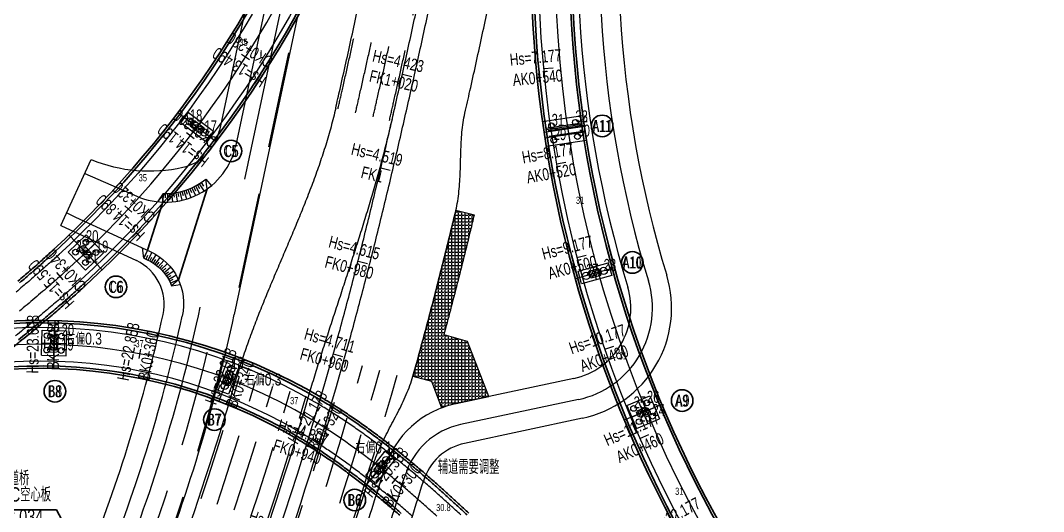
# Model space of a CAD drawing. Extents: x 0 to 558779, y 0 to 2762081.
# Drawn here: x 517143 to 517356.3, y 2758027 to 2758129.3 of the extents above; entities that cross this region are included whole.
import ezdxf
from ezdxf.enums import TextEntityAlignment as Align

# ---------------------------------------------------------------- set-up
doc = ezdxf.new("R2010")
doc.units = 0
doc.header["$LTSCALE"] = 20
for name, pattern in [('CENTER', [2, 1.25, -0.25, 0.25, -0.25]), ('DASHED', [19.05, 12.7, -6.35]), ('HIDDEN', [0.375, 0.25, -0.125])]:
    doc.linetypes.add(name, pattern=pattern)
for name, color, linetype in [('B-标线', 8, 'Continuous'), ('DL-互通边线', 75, 'Continuous'), ('DL-坡道口', 21, 'Continuous'), ('DL-非机动车道边线', 6, 'Continuous'), ('FD-公交车站', 11, 'Continuous'), ('FD-斑马线', 243, 'Continuous'), ('L-主桥边线', 240, 'Continuous'), ('L-辅路绿化带', 3, 'Continuous'), ('QL-分孔线', 4, 'Continuous'), ('QL-墩号', 6, 'Continuous'), ('QL-桥墩', 191, 'Continuous'), ('QL-桥跨数值', 6, 'Continuous'), ('XW_2022', 7, 'Continuous'), ('XW_A-20220915', 7, 'Continuous'), ('XW_B-20220918', 7, 'Continuous'), ('XW_C-20220918', 7, 'Continuous'), ('XW_丰海路', 7, 'Continuous'), ('分界线', 11, 'Continuous'), ('桩号-A', 7, 'Continuous'), ('桩号-丰海路', 7, 'Continuous'), ('设计高-A', 7, 'Continuous'), ('设计高-丰海路', 7, 'Continuous'), ('设计高-地面高-A', 7, 'Continuous'), ('设计高-地面高-B-20220918', 7, 'Continuous'), ('设计高-地面高-C-20220918', 7, 'Continuous'), ('设计高-地面高-丰海路', 7, 'Continuous'), ('道路边线', 22, 'Continuous')]:
    doc.layers.add(name, color=color, linetype=linetype)
doc.layers.add('偏心', color=4, linetype='Continuous', plot=False)
doc.layers.add('坐标标注', color=6, linetype='Continuous', plot=False)
doc.styles.add('FS', font='仿宋_GB2312.ttf', dxfattribs={"width": 0.75})
doc.styles.get("Standard").update_dxf_attribs({"font": 'fsdb_e.shx', "width": 0.7, "bigfont": 'hzdx.shx'})
pattern_1 = [(0, (0, 2e-10), (0, 6.985), [5.08, -1.905]), (90, (0, 2e-10), (-6.985, 4e-16), [5.08, -1.905])]
pattern_2 = [(0, (0, 0), (0, 6.985), [5.08, -1.905]), (90, (0, 0), (-6.985, 4e-16), [5.08, -1.905])]

# ---------------------------------------------------------------- blocks, each defined once
blk = doc.blocks.new('(9-1)8.5m花瓶墩单排桩2根1.5')
h = blk.add_hatch()
h.set_pattern_fill('ANGLE', color=256)
h.set_pattern_definition(pattern_1)
h.paths.add_polyline_path([(-1.25, -0.5), (-1.25, 0.5), (-1, 0.5), (-1, 0.75), (1, 0.75), (1, 0.5), (1.25, 0.5), (1.25, -0.5), (1, -0.5), (1, -0.75), (-1, -0.75), (-1, -0.5)])
h = blk.add_hatch()
h.set_pattern_fill('ANGLE', color=256)
h.set_pattern_definition(pattern_1)
h.paths.add_polyline_path([(-1.25, -0.5), (-1.25, 0.5), (-1, 0.5), (-1, 0.75), (1, 0.75), (1, 0.5), (1.25, 0.5), (1.25, -0.5), (1, -0.5), (1, -0.75), (-1, -0.75), (-1, -0.5)])
h = blk.add_hatch()
h.set_pattern_fill('ANSI31', color=3, scale=0.15)
h.paths.add_polyline_path([(-1.25, -0.5), (-1.25, 0.5), (-1, 0.5), (-1, 0.75), (1, 0.75), (1, 0.5), (1.25, 0.5), (1.25, -0.5), (1, -0.5), (1, -0.75), (-1, -0.75), (-1, -0.5)])
at = {"layer": 'QL-桥墩', "color": 1}
for p, q in [((-3.25, -1.35), (-3.25, 1.35)), ((-3.25, 1.35), (3.25, 1.35)), ((3.25, 1.35), (3.25, -1.35)), ((3.25, -1.35), (-3.25, -1.35))]:
    blk.add_line(p, q, dxfattribs=at)
at = {"layer": 'QL-桥墩', "color": 3, "linetype": 'CENTER'}
for p, q in [((3.25, 0), (-3.25, 0)), ((0, -1.35), (0, 1.35))]:
    blk.add_line(p, q, dxfattribs=at)
at = {"layer": 'QL-桥墩', "color": 1, "ltscale": 0.1}
blk.add_lwpolyline([(-1.25, -0.5), (-1.25, 0.5), (-1, 0.5), (-1, 0.75), (1, 0.75), (1, 0.5), (1.25, 0.5), (1.25, -0.5), (1, -0.5), (1, -0.75), (-1, -0.75), (-1, -0.5)], close=True, dxfattribs=at)
at = {"layer": 'QL-桥墩', "color": 3}
for centre in [(-1.9, 0), (1.9, 0)]:
    blk.add_circle(centre, 0.75, dxfattribs=at)
blk = doc.blocks.new('(9-2)8.5m花瓶墩双排桩4根1.2')
h = blk.add_hatch()
h.set_pattern_fill('ANGLE', color=256)
h.set_pattern_definition(pattern_2)
h.paths.add_polyline_path([(-1.25, -0.5), (-1.25, 0.5), (-1, 0.5), (-1, 0.75), (1, 0.75), (1, 0.5), (1.25, 0.5), (1.25, -0.5), (1, -0.5), (1, -0.75), (-1, -0.75), (-1, -0.5)])
h = blk.add_hatch()
h.set_pattern_fill('ANGLE', color=256)
h.set_pattern_definition(pattern_2)
h.paths.add_polyline_path([(-1.25, -0.5), (-1.25, 0.5), (-1, 0.5), (-1, 0.75), (1, 0.75), (1, 0.5), (1.25, 0.5), (1.25, -0.5), (1, -0.5), (1, -0.75), (-1, -0.75), (-1, -0.5)])
h = blk.add_hatch()
h.set_pattern_fill('ANSI31', color=3, scale=0.15)
h.paths.add_polyline_path([(-1.25, -0.5), (-1.25, 0.5), (-1, 0.5), (-1, 0.75), (1, 0.75), (1, 0.5), (1.25, 0.5), (1.25, -0.5), (1, -0.5), (1, -0.75), (-1, -0.75), (-1, -0.5)])
at = {"layer": 'QL-桥墩', "color": 1}
for p, q in [((-2.6, 2.6), (2.6, 2.6)), ((-2.6, 2.6), (-2.6, -2.6)), ((2.6, 2.6), (2.6, -2.6)), ((-2.6, -2.6), (2.6, -2.6))]:
    blk.add_line(p, q, dxfattribs=at)
at = {"layer": 'QL-桥墩', "color": 3, "linetype": 'CENTER'}
for p, q in [((0, 2.6), (0, -2.6)), ((-2.6, 0), (2.6, 0))]:
    blk.add_line(p, q, dxfattribs=at)
at = {"layer": 'QL-桥墩', "color": 1}
blk.add_lwpolyline([(-1.25, -0.5), (-1.25, 0.5), (-1, 0.5), (-1, 0.75), (1, 0.75), (1, 0.5), (1.25, 0.5), (1.25, -0.5), (1, -0.5), (1, -0.75), (-1, -0.75), (-1, -0.5)], close=True, dxfattribs=at)
at = {"layer": 'QL-桥墩', "color": 3, "ltscale": 0.1}
for centre in [(-1.5, 1.5), (1.5, 1.5), (-1.5, -1.5), (1.5, -1.5)]:
    blk.add_circle(centre, 0.6, dxfattribs=at)
blk = doc.blocks.new('(10-2)10m花瓶墩双排桩4根1.2')
h = blk.add_hatch()
h.set_pattern_fill('ANGLE', color=256)
h.set_pattern_definition(pattern_2)
h.paths.add_polyline_path([(-1.5, -0.5), (-1.5, 0.5), (-1.25, 0.5), (-1.25, 0.75), (1.25, 0.75), (1.25, 0.5), (1.5, 0.5), (1.5, -0.5), (1.25, -0.5), (1.25, -0.75), (-1.25, -0.75), (-1.25, -0.5)])
h = blk.add_hatch()
h.set_pattern_fill('ANGLE', color=256)
h.set_pattern_definition(pattern_2)
h.paths.add_polyline_path([(-1.5, -0.5), (-1.5, 0.5), (-1.25, 0.5), (-1.25, 0.75), (1.25, 0.75), (1.25, 0.5), (1.5, 0.5), (1.5, -0.5), (1.25, -0.5), (1.25, -0.75), (-1.25, -0.75), (-1.25, -0.5)])
h = blk.add_hatch()
h.set_pattern_fill('ANSI31', color=3, scale=0.15)
h.paths.add_polyline_path([(-1.5, -0.5), (-1.5, 0.5), (-1.25, 0.5), (-1.25, 0.75), (1.25, 0.75), (1.25, 0.5), (1.5, 0.5), (1.5, -0.5), (1.25, -0.5), (1.25, -0.75), (-1.25, -0.75), (-1.25, -0.5)])
at = {"layer": 'QL-桥墩', "color": 1}
for p, q in [((-2.6, 2.6), (2.6, 2.6)), ((-2.6, 2.6), (-2.6, -2.6)), ((2.6, 2.6), (2.6, -2.6)), ((-2.6, -2.6), (2.6, -2.6))]:
    blk.add_line(p, q, dxfattribs=at)
at = {"layer": 'QL-桥墩', "color": 3, "linetype": 'CENTER'}
for p, q in [((0, 2.6), (0, -2.6)), ((-2.6, 0), (2.6, 0))]:
    blk.add_line(p, q, dxfattribs=at)
at = {"layer": 'QL-桥墩', "color": 1, "ltscale": 0.1}
blk.add_lwpolyline([(-1.5, -0.5), (-1.5, 0.5), (-1.25, 0.5), (-1.25, 0.75), (1.25, 0.75), (1.25, 0.5), (1.5, 0.5), (1.5, -0.5), (1.25, -0.5), (1.25, -0.75), (-1.25, -0.75), (-1.25, -0.5)], close=True, dxfattribs=at)
at = {"layer": 'QL-桥墩', "color": 3, "ltscale": 0.1}
for centre in [(-1.5, 1.5), (1.5, 1.5), (-1.5, -1.5), (1.5, -1.5)]:
    blk.add_circle(centre, 0.6, dxfattribs=at)
blk = doc.blocks.new('(10-1)10m花瓶墩单排桩2根1.5')
h = blk.add_hatch()
h.set_pattern_fill('ANGLE', color=256)
h.set_pattern_definition(pattern_1)
h.paths.add_polyline_path([(-1.5, -0.5), (-1.5, 0.5), (-1.25, 0.5), (-1.25, 0.75), (1.25, 0.75), (1.25, 0.5), (1.5, 0.5), (1.5, -0.5), (1.25, -0.5), (1.25, -0.75), (-1.25, -0.75), (-1.25, -0.5)])
h = blk.add_hatch()
h.set_pattern_fill('ANGLE', color=256)
h.set_pattern_definition(pattern_1)
h.paths.add_polyline_path([(-1.5, -0.5), (-1.5, 0.5), (-1.25, 0.5), (-1.25, 0.75), (1.25, 0.75), (1.25, 0.5), (1.5, 0.5), (1.5, -0.5), (1.25, -0.5), (1.25, -0.75), (-1.25, -0.75), (-1.25, -0.5)])
h = blk.add_hatch()
h.set_pattern_fill('ANSI31', color=3, scale=0.15)
h.paths.add_polyline_path([(-1.5, -0.5), (-1.5, 0.5), (-1.25, 0.5), (-1.25, 0.75), (1.25, 0.75), (1.25, 0.5), (1.5, 0.5), (1.5, -0.5), (1.25, -0.5), (1.25, -0.75), (-1.25, -0.75), (-1.25, -0.5)])
at = {"layer": 'QL-桥墩', "color": 1}
for p, q in [((-3.25, -1.35), (-3.25, 1.35)), ((-3.25, 1.35), (3.25, 1.35)), ((3.25, 1.35), (3.25, -1.35)), ((3.25, -1.35), (-3.25, -1.35))]:
    blk.add_line(p, q, dxfattribs=at)
at = {"layer": 'QL-桥墩', "color": 3, "linetype": 'CENTER'}
for p, q in [((3.25, 0), (-3.25, 0)), ((0, -1.35), (0, 1.35))]:
    blk.add_line(p, q, dxfattribs=at)
at = {"layer": 'QL-桥墩', "color": 1}
blk.add_lwpolyline([(-1.5, -0.5), (-1.5, 0.5), (-1.25, 0.5), (-1.25, 0.75), (1.25, 0.75), (1.25, 0.5), (1.5, 0.5), (1.5, -0.5), (1.25, -0.5), (1.25, -0.75), (-1.25, -0.75), (-1.25, -0.5)], close=True, dxfattribs=at)
at = {"layer": 'QL-桥墩', "color": 3}
for centre in [(-1.9, 0), (1.9, 0)]:
    blk.add_circle(centre, 0.75, dxfattribs=at)
blk = doc.blocks.new('8.5米薄壁台')
at = {"layer": 'QL-桥墩', "color": 1}
for p, q in [((-2.25, 4.25), (-2.25, -4.25)), ((-2.25, 4.25), (2.95, 4.25)), ((2.95, 4.25), (2.95, -4.25)), ((-2.25, -4.25), (2.95, -4.25))]:
    blk.add_line(p, q, dxfattribs=at)
at = {"layer": 'QL-桥墩', "color": 3}
for p, q in [((-2.25, 3.75), (-0.5, 3.75)), ((-0.8, 3.75), (-0.8, -3.75)), ((-0.5, 3.75), (-0.5, -3.75)), ((0, 4.25), (0, -4.25)), ((1.2, 4.25), (1.2, -4.25)), ((-2.25, -3.75), (-0.5, -3.75))]:
    blk.add_line(p, q, dxfattribs=at)
at = {"layer": 'QL-桥墩'}
blk.add_line((-0.5, 4.25), (1.2, 4.25), dxfattribs=at)
at = {"layer": 'QL-桥墩', "color": 3, "linetype": 'DASHED', "ltscale": 0.03}
for p, q in [((-0.25, 4.25), (-0.25, -4.25)), ((0.95, 4.25), (0.95, -4.25))]:
    blk.add_line(p, q, dxfattribs=at)
at = {"layer": 'QL-桥墩', "color": 3}
for centre in [(-1.15, 2.5), (1.85, 2.5), (-1.15, -2.5), (1.85, -2.5)]:
    blk.add_circle(centre, 0.6, dxfattribs=at)

msp = doc.modelspace()

# ---------------------------------------------------------------- hatches: boundary and pattern name
at = {"layer": 'FD-公交车站'}
h = msp.add_hatch(dxfattribs=at)
h.set_pattern_fill('ANGLE', color=256, scale=0.1)
h.set_pattern_definition([(0, (0, 0), (0, 0.6985), [0.508, -0.1905]), (90, (0, 0), (-0.6985, 0), [0.508, -0.1905])])
edge = h.paths.add_edge_path()
edge.add_line((517228.689, 2758054.13), (517230.819, 2758048.591))
edge.add_arc((517238.009, 2758029.928), 20, 102.01548, 111.06988, ccw=False)
edge.add_line((517233.846, 2758049.49), (517240.632, 2758050.935))
edge.add_line((517240.632, 2758050.935), (517236.221, 2758062.407))
edge.add_line((517236.221, 2758062.407), (517231.337, 2758063.773))
edge.add_arc((516345.4, 2758300.411), 916.996, 345.045151, 345.382793)
edge.add_arc((516285.991, 2758315.905), 978.392, 345.382793, 345.71716)
edge.add_arc((516217.736, 2758333.282), 1048.825, 345.71716, 346.028609)
edge.add_arc((516138.529, 2758352.988), 1130.446, 346.028609, 346.317139)
edge.add_arc((516045.516, 2758375.633), 1226.176, 346.317141, 346.469645)
edge.add_line((517237.661, 2758088.756), (517233.772, 2758089.692))
edge.add_arc((516045.538, 2758375.627), 1222.153, 346.317139, 346.469643, ccw=False)
edge.add_arc((516138.529, 2758352.988), 1126.446, 346.028609, 346.317139, ccw=False)
edge.add_arc((516217.736, 2758333.282), 1044.825, 345.71716, 346.028609, ccw=False)
edge.add_arc((516285.991, 2758315.905), 974.392, 345.382793, 345.71716, ccw=False)
edge.add_arc((516345.4, 2758300.411), 912.996, 345.025508, 345.382793, ccw=False)
edge.add_arc((516397.522, 2758286.47), 859.042, 344.645295, 345.025498, ccw=False)
edge.add_arc((516437.591, 2758275.481), 817.493, 344.367663, 344.644384, ccw=False)
edge.add_line((517224.846, 2758055.197), (517228.698, 2758054.119))

# ---------------------------------------------------------------- linework, layer by layer
at = {"layer": 'B-标线', "linetype": 'HIDDEN', "ltscale": 4}
msp.add_line((517230.131, 2758269.256), (517187.335, 2758068.088), dxfattribs=at)
at = {"layer": 'B-标线', "linetype": 'Continuous', "ltscale": 4}
msp.add_line((517226.707, 2758269.985), (517189.75, 2758096.261), dxfattribs=at)
at = {"layer": 'B-标线', "lineweight": 35, "flags": 128}
for points in [[(516332.954, 2758339.614), (516966.687, 2758045.768, 0.0793686), (517567.751, 2757875.684), (518685.096, 2757743.951)], [(516325.172, 2758322.83), (516958.905, 2758028.984, 0.0793686), (517565.584, 2757857.312), (518685.096, 2757725.323)]]:
    msp.add_lwpolyline(points, format="xyb", dxfattribs=at)
at = {"layer": 'B-标线', "linetype": 'HIDDEN', "lineweight": 35, "ltscale": 5, "flags": 128}
for points in [[(516331.271, 2758335.985), (516965.005, 2758042.139, 0.0793686), (517567.282, 2757871.712), (518685.096, 2757739.923)], [(516331.482, 2758336.439), (516965.215, 2758042.593, 0.0793686), (517567.341, 2757872.208), (518685.096, 2757740.427)], [(516329.694, 2758332.583), (516963.427, 2758038.737, 0.0793686), (517566.843, 2757867.988), (518685.096, 2757736.147)], [(516328.116, 2758329.181), (516961.85, 2758035.335, 0.0793686), (517566.404, 2757864.263), (518685.096, 2757732.371)], [(516326.644, 2758326.005), (516960.377, 2758032.16, 0.0793686), (517565.994, 2757860.788), (518685.096, 2757728.847)]]:
    msp.add_lwpolyline(points, format="xyb", dxfattribs=at)
at = {"layer": 'B-标线', "linetype": 'Continuous', "ltscale": 4, "flags": 128}
for points in [[(517209.61, 2758170.968, -0.1266665), (517150.875, 2758080.382, -0.0007891), (517150.368, 2758079.917, -0.0015783), (517149.326, 2758078.971, -0.0015783), (517148.246, 2758078.002, -0.0015783), (517147.123, 2758077.008, -0.0015783), (517145.954, 2758075.986, -0.0015783), (517144.733, 2758074.933, -0.0015783), (517143.455, 2758073.843, -0.0015783), (517142.112, 2758072.714, -0.0015783)], [(517216.248, 2758168.744, -0.1266665), (517155.614, 2758075.229, -0.0007891), (517155.09, 2758074.749, -0.0015783), (517154.016, 2758073.774, -0.0015783), (517152.902, 2758072.775, -0.0015783), (517151.746, 2758071.752, -0.0015783), (517150.544, 2758070.701, -0.0015783), (517149.289, 2758069.619, -0.0015783), (517147.978, 2758068.501, -0.0015783), (517146.601, 2758067.343, -0.0015783), (517145.15, 2758066.138, -0.0015783), (517143.613, 2758064.878, -0.0015783), (517141.976, 2758063.553, -0.0015783)], [(517234.834, 2758026.271, 0.000875), (517233.732, 2758027.281, 0.000975), (517232.624, 2758028.288, 0.001075), (517231.511, 2758029.292, 0.001175), (517230.393, 2758030.291, 0.001275), (517229.269, 2758031.286, 0.001375), (517228.138, 2758032.275, 0.001475), (517227.001, 2758033.259, 0.001575), (517225.857, 2758034.237, 0.001675), (517224.705, 2758035.209, 0.001775), (517223.546, 2758036.173, 0.001875), (517222.378, 2758037.13, 0.001975), (517221.202, 2758038.079, 0.002075), (517220.018, 2758039.019, 0.002175), (517218.824, 2758039.95, 0.002275), (517217.621, 2758040.871, 0.002375), (517216.408, 2758041.781, 0.002475), (517215.186, 2758042.681, 0.002575), (517213.953, 2758043.569, 0.002675), (517212.71, 2758044.445, 0.002775), (517211.456, 2758045.308, 0.002875), (517210.191, 2758046.157, 0.002975), (517208.916, 2758046.993, 0.003075), (517207.629, 2758047.813, 0.003175), (517206.331, 2758048.619, 0.003275), (517205.021, 2758049.408, 0.0012151), (517204.542, 2758049.691, 0.0003255), (517204.415, 2758049.765, 0.0003255)], [(517224.644, 2758026.031, 0.001375), (517223.542, 2758026.996, 0.001475), (517222.436, 2758027.953, 0.001575), (517221.325, 2758028.902, 0.001675), (517220.21, 2758029.843, 0.001775), (517219.088, 2758030.776, 0.001875), (517217.961, 2758031.7, 0.001975), (517216.829, 2758032.614, 0.002075), (517215.689, 2758033.517, 0.002175), (517214.544, 2758034.411, 0.002275), (517213.391, 2758035.293, 0.002375), (517212.232, 2758036.164, 0.002475), (517211.065, 2758037.022, 0.002575), (517209.891, 2758037.868, 0.002675), (517208.709, 2758038.701, 0.002775), (517207.519, 2758039.52, 0.002875), (517206.321, 2758040.324, 0.002975), (517205.115, 2758041.114, 0.003075), (517203.901, 2758041.889, 0.003175), (517202.679, 2758042.647, 0.003275), (517201.447, 2758043.389, 0.0012151), (517200.998, 2758043.654, 0.0003255), (517200.878, 2758043.724, 0.0003255)]]:
    msp.add_lwpolyline(points, format="xyb", dxfattribs=at)
at = {"layer": 'B-标线', "linetype": 'HIDDEN', "ltscale": 3, "flags": 128}
for points in [[(517209.217, 2758110.899, 0.000636), (517210.129, 2758114.903, 0.000759), (517211.346, 2758120.319, 0.000659), (517212.55, 2758125.742, 0.000559), (517213.741, 2758131.173, 0.000459), (517214.922, 2758136.611, 0.000359), (517216.095, 2758142.055, 0.000259), (517217.262, 2758147.506, 0.000159), (517218.425, 2758152.961, 0.000059), (517219.588, 2758158.422), (517219.692, 2758158.911)], [(517212.872, 2758110.062, 0.000636), (517213.786, 2758114.075, 0.000759), (517215.006, 2758119.502, 0.000659), (517216.212, 2758124.935, 0.000559), (517217.405, 2758130.374, 0.000459), (517218.587, 2758135.819, 0.000359), (517219.761, 2758141.268, 0.000259), (517220.929, 2758146.722, 0.000159), (517222.093, 2758152.18, 0.000059), (517223.255, 2758157.642), (517223.36, 2758158.131)], [(517216.528, 2758109.224, 0.000636), (517217.444, 2758113.247, 0.000759), (517218.666, 2758118.685, 0.000659), (517219.874, 2758124.128, 0.000559), (517221.068, 2758129.575, 0.000459), (517222.252, 2758135.026, 0.000359), (517223.427, 2758140.481, 0.000259), (517224.596, 2758145.939, 0.000159), (517225.761, 2758151.399, 0.000059), (517226.923, 2758156.862), (517227.027, 2758157.351)], [(517219.939, 2758108.443, 0.000636), (517220.857, 2758112.474, 0.000759), (517222.082, 2758117.922, 0.000659), (517223.292, 2758123.374, 0.000559), (517224.488, 2758128.829, 0.000459), (517225.673, 2758134.287, 0.000359), (517226.849, 2758139.746, 0.000259), (517228.019, 2758145.208, 0.000159), (517229.184, 2758150.67, 0.000059), (517230.347, 2758156.133), (517230.451, 2758156.622)]]:
    msp.add_lwpolyline(points, format="xyb", dxfattribs=at)
at = {"layer": 'B-标线', "linetype": 'Continuous', "ltscale": 4}
for points in [[(516801.449, 2758113.842), (516963.427, 2758038.737, 0.0793686), (517566.843, 2757867.988), (518230.085, 2757789.792)], [(516796.927, 2758104.09), (516958.905, 2758028.984, 0.0793686), (517565.584, 2757857.312), (518228.827, 2757779.116)]]:
    msp.add_lwpolyline(points, format="xyb", dxfattribs=at)
for centre, radius, start, end in [((517500.949, 2758142.977), 246.5, 173.71964, 253.57776), ((516845.24, 2758140.864), 342.75, 338.24937, 347.99006), ((517147.075, 2757951.814), 113.5, 59.65563, 180.88743), ((517147.075, 2757951.814), 106.5, 59.65563, 180.88743)]:
    msp.add_arc(centre, radius, start, end, dxfattribs=at)
at = {"layer": 'B-标线', "linetype": 'HIDDEN', "ltscale": 4}
for centre, radius, start, end in [((516845.24, 2758140.864), 346.25, 338.24937, 347.99006), ((516845.24, 2758140.864), 349.75, 338.24937, 347.99006), ((517799.584, 2759842.065), 1991.5, 245.124064, 263.275957), ((517799.584, 2759842.065), 1995, 245.124064, 263.275957)]:
    msp.add_arc(centre, radius, start, end, dxfattribs=at)
at = {"layer": 'B-标线', "linetype": 'HIDDEN', "ltscale": 3}
for radius, start, end in [(783, 304.696432, 344.317251), (786.5, 304.696432, 344.317251), (790.25, 304.696432, 344.317251), (794, 304.696432, 344.317251), (762.5, 334.861064, 343.632528), (766, 334.889529, 343.632528), (769.75, 334.920253, 343.632528), (773.5, 334.951206, 343.632528), (777, 334.9803, 343.632528)]:
    msp.add_arc((516457.088, 2758270.034), radius, start, end, dxfattribs=at)
at = {"layer": 'DL-互通边线', "lineweight": 35, "flags": 128}
for points in [[(517208.188, 2758171.444, -0.1266665), (517149.86, 2758081.486, -0.0007891), (517149.356, 2758081.024, -0.0015783), (517148.321, 2758080.084, -0.0015783), (517147.248, 2758079.122, -0.0015783), (517146.132, 2758078.134, -0.0015783), (517144.97, 2758077.119, -0.0015783), (517143.756, 2758076.071, -0.0015783), (517142.485, 2758074.988, -0.0015783)], [(517208.662, 2758171.285, -0.1266665), (517150.198, 2758081.118, -0.0007891), (517149.693, 2758080.655, -0.0015783), (517148.656, 2758079.713, -0.0015783), (517147.581, 2758078.749, -0.0015783), (517146.462, 2758077.759, -0.0015783), (517145.298, 2758076.741, -0.0015783), (517144.082, 2758075.692, -0.0015783), (517142.808, 2758074.607, -0.0015783)], [(517335.354, 2757953.688, -0.2451614), (517250.958, 2758170.49, -0.0006944)], [(517335.69, 2757954.057, -0.245172), (517251.455, 2758170.435, -0.0006944)], [(517217.67, 2758168.268, -0.1266665), (517156.629, 2758074.125, -0.0007891), (517156.102, 2758073.642, -0.0015783), (517155.02, 2758072.66, -0.0015783), (517153.9, 2758071.655, -0.0015783), (517152.737, 2758070.626, -0.0015783), (517151.527, 2758069.569, -0.0015783), (517150.266, 2758068.48, -0.0015783), (517148.947, 2758067.356, -0.0015783), (517147.563, 2758066.192, -0.0015783), (517146.104, 2758064.981, -0.0015783), (517144.56, 2758063.715, -0.0015783), (517142.916, 2758062.384, -0.0015783), (517141.15, 2758060.973, -0.0015783)], [(517217.196, 2758168.427, -0.1266665), (517156.291, 2758074.493, -0.0007891), (517155.765, 2758074.011, -0.0015783), (517154.685, 2758073.031, -0.0015783), (517153.567, 2758072.029, -0.0015783), (517152.407, 2758071.001, -0.0015783), (517151.199, 2758069.946, -0.0015783), (517149.94, 2758068.86, -0.0015783), (517148.624, 2758067.738, -0.0015783), (517147.242, 2758066.575, -0.0015783), (517145.786, 2758065.366, -0.0015783), (517144.245, 2758064.103, -0.0015783), (517142.602, 2758062.773, -0.0015783)], [(517347.915, 2757953.576, -0.2555592), (517258.91, 2758169.614, -0.0006944)], [(517348.229, 2757953.965, -0.2555592), (517259.407, 2758169.56, -0.0006944)], [(517236.137, 2758026.265, 0.000875), (517235.041, 2758027.286, 0.000975), (517233.939, 2758028.305, 0.001075), (517232.831, 2758029.321, 0.001175), (517231.718, 2758030.332, 0.001275), (517230.598, 2758031.34, 0.001375), (517229.472, 2758032.343, 0.001475), (517228.339, 2758033.34, 0.001575), (517227.198, 2758034.332, 0.001675), (517226.049, 2758035.317, 0.001775), (517224.892, 2758036.296, 0.001875), (517223.727, 2758037.267, 0.001975), (517222.553, 2758038.231, 0.002075), (517221.37, 2758039.186, 0.002175), (517220.177, 2758040.132, 0.002275), (517218.975, 2758041.069, 0.002375), (517217.762, 2758041.995, 0.002475), (517216.539, 2758042.911, 0.002575), (517215.306, 2758043.815, 0.002675), (517214.061, 2758044.708, 0.002775), (517212.806, 2758045.588, 0.002875), (517211.539, 2758046.454, 0.002975), (517210.26, 2758047.307, 0.003075), (517208.97, 2758048.145, 0.003175), (517207.668, 2758048.968, 0.003275), (517206.354, 2758049.775, 0.0012151), (517205.873, 2758050.064, 0.0003255), (517205.745, 2758050.141, 0.0003255)], [(517236.479, 2758026.63, 0.000875), (517235.381, 2758027.653, 0.000975), (517234.277, 2758028.673, 0.001075), (517233.168, 2758029.69, 0.001175), (517232.053, 2758030.703, 0.001275), (517230.932, 2758031.712, 0.001375), (517229.803, 2758032.717, 0.001475), (517228.668, 2758033.716, 0.001575), (517227.525, 2758034.71, 0.001675), (517226.374, 2758035.698, 0.001775), (517225.214, 2758036.679, 0.001875), (517224.046, 2758037.653, 0.001975), (517222.869, 2758038.619, 0.002075), (517221.682, 2758039.576, 0.002175), (517220.486, 2758040.525, 0.002275), (517219.28, 2758041.465, 0.002375), (517218.064, 2758042.394, 0.002475), (517216.837, 2758043.313, 0.002575), (517215.599, 2758044.22, 0.002675), (517214.351, 2758045.116, 0.002775), (517213.09, 2758045.999, 0.002875), (517211.819, 2758046.868, 0.002975), (517210.535, 2758047.724, 0.003075), (517209.24, 2758048.566, 0.003175), (517207.932, 2758049.392, 0.003275), (517206.613, 2758050.203, 0.0012151), (517206.13, 2758050.493, 0.0003255), (517206.001, 2758050.57, 0.0003255)], [(517222.412, 2758026.567, 0.001575), (517221.314, 2758027.521, 0.001675), (517220.212, 2758028.467, 0.001775), (517219.104, 2758029.405, 0.001875), (517217.99, 2758030.333, 0.001975), (517216.871, 2758031.251, 0.002075), (517215.746, 2758032.159, 0.002175), (517214.615, 2758033.057, 0.002275), (517213.477, 2758033.943, 0.002375), (517212.332, 2758034.818, 0.002475), (517211.181, 2758035.68, 0.002575), (517210.022, 2758036.53, 0.002675), (517208.856, 2758037.366, 0.002775), (517207.682, 2758038.188, 0.002875), (517206.5, 2758038.997, 0.002975), (517205.311, 2758039.79, 0.003075), (517204.114, 2758040.568, 0.003175), (517202.908, 2758041.33, 0.003275), (517201.694, 2758042.075, 0.0012151), (517201.251, 2758042.342, 0.0003255), (517201.133, 2758042.412, 0.0003255)], [(517222.083, 2758026.19, 0.001575), (517220.988, 2758027.143, 0.001675), (517219.887, 2758028.087, 0.001775), (517218.782, 2758029.022, 0.001875), (517217.672, 2758029.948, 0.001975), (517216.556, 2758030.864, 0.002075), (517215.434, 2758031.769, 0.002175), (517214.306, 2758032.664, 0.002275), (517213.172, 2758033.547, 0.002375), (517212.031, 2758034.419, 0.002475), (517210.883, 2758035.278, 0.002575), (517209.728, 2758036.125, 0.002675), (517208.566, 2758036.958, 0.002775), (517207.397, 2758037.777, 0.002875), (517206.22, 2758038.582, 0.002975), (517205.036, 2758039.372, 0.003075), (517203.844, 2758040.147, 0.003175), (517202.644, 2758040.905, 0.003275), (517201.436, 2758041.647, 0.0012151), (517200.995, 2758041.913, 0.0003255), (517200.877, 2758041.983, 0.0003255)]]:
    msp.add_lwpolyline(points, format="xyb", dxfattribs=at)
at = {"layer": 'DL-互通边线', "lineweight": 35}
for radius in [115, 114.5, 105.5, 105]:
    msp.add_arc((517147.075, 2757951.814), radius, 59.17598, 180.88743, dxfattribs=at)
at = {"layer": 'DL-坡道口'}
for p, q in [((517181.95, 2758094.209), (517181.663, 2758096.256)), ((517181.663, 2758096.256), (517182.809, 2758094.868)), ((517176.677, 2758093.683), (517176.906, 2758092.831)), ((517177.1, 2758093.804), (517177.614, 2758092.117)), ((517177.519, 2758093.939), (517177.804, 2758093.105)), ((517177.933, 2758094.088), (517178.558, 2758092.439)), ((517178.341, 2758094.251), (517178.681, 2758093.437)), ((517178.745, 2758094.427), (517179.478, 2758092.823)), ((517179.142, 2758094.617), (517179.535, 2758093.828)), ((517179.532, 2758094.82), (517180.371, 2758093.268)), ((517179.916, 2758095.035), (517180.361, 2758094.274)), ((517180.292, 2758095.264), (517181.232, 2758093.771)), ((517180.66, 2758095.504), (517181.155, 2758094.774)), ((517172.757, 2758093.241), (517171.608, 2758091.523)), ((517172.689, 2758091.443), (517172.757, 2758093.241)), ((517172.757, 2758093.241), (517172.69, 2758091.479)), ((517173.197, 2758093.232), (517173.193, 2758092.35)), ((517173.637, 2758093.237), (517173.687, 2758091.474)), ((517174.076, 2758093.257), (517174.131, 2758092.377)), ((517174.515, 2758093.292), (517174.683, 2758091.536)), ((517174.952, 2758093.341), (517175.065, 2758092.467)), ((517175.387, 2758093.405), (517175.672, 2758091.664)), ((517175.82, 2758093.483), (517175.992, 2758092.618)), ((517176.25, 2758093.576), (517176.651, 2758091.858)), ((517168.768, 2758079.772), (517168.459, 2758081.897)), ((517169.522, 2758081.407), (517168.768, 2758079.772)), ((517168.768, 2758079.772), (517169.507, 2758081.374)), ((517169.619, 2758079.373), (517170.411, 2758080.95)), ((517169.222, 2758079.563), (517169.592, 2758080.364)), ((517169.995, 2758079.175), (517170.423, 2758079.946)), ((517170.362, 2758078.961), (517171.282, 2758080.465)), ((517170.72, 2758078.731), (517171.211, 2758079.464)), ((517171.068, 2758078.487), (517172.11, 2758079.91)), ((517171.405, 2758078.229), (517171.956, 2758078.918)), ((517171.732, 2758077.957), (517172.889, 2758079.288)), ((517172.046, 2758077.671), (517172.652, 2758078.312)), ((517172.349, 2758077.373), (517173.613, 2758078.603)), ((517172.639, 2758077.062), (517173.296, 2758077.651)), ((517172.916, 2758076.74), (517174.278, 2758077.861)), ((517173.179, 2758076.406), (517173.883, 2758076.938)), ((517173.428, 2758076.062), (517174.879, 2758077.065)), ((517173.662, 2758075.707), (517174.408, 2758076.178)), ((517173.882, 2758075.343), (517175.411, 2758076.223)), ((517174.086, 2758074.971), (517174.868, 2758075.378)), ((517174.274, 2758074.59), (517175.871, 2758075.339)), ((517175.962, 2758075.229), (517174.531, 2758073.993)), ((517174.531, 2758073.993), (517176.336, 2758074.307))]:
    msp.add_line(p, q, dxfattribs=at)
msp.add_lwpolyline([(517168.768, 2758079.772), (517169.312, 2758079.521, -0.193315), (517174.531, 2758073.993, -0.193315)], format="xyb", dxfattribs=at)
msp.add_arc((517173.255, 2758106.432), 13.2, 267.83566, 309.56329, dxfattribs=at)
at = {"layer": 'DL-非机动车道边线'}
for p, q in [((517156.43, 2758097.381), (517167.284, 2758092.671)), ((517152.66, 2758089.185), (517154.489, 2758088.342)), ((517259.321, 2758050.312), (517234.783, 2758045.089))]:
    msp.add_line(p, q, dxfattribs=at)
for points in [[(517238.394, 2758335.362), (517230.586, 2758302.174, 0.0053574), (517223.529, 2758270.661), (517187.927, 2758103.311)], [(517154.489, 2758088.342), (517170.066, 2758081.156, -0.3525674), (517176.757, 2758067.673)]]:
    msp.add_lwpolyline(points, format="xyb", dxfattribs=at)
for centre, radius, start, end in [((517501.17, 2758144.07), 237.5, 169.60426, 196.89411), ((517173.255, 2758106.432), 15, 246.54259, 347.99006), ((517255.262, 2758069.385), 19.5, 282.01548, 16.89411), ((516845.24, 2758140.864), 339.5, 338.24937, 347.55001), ((517238.009, 2758029.929), 15.5, 102.01548, 162.9092), ((516457.088, 2758270.034), 801.5, 341.492489, 342.909203)]:
    msp.add_arc(centre, radius, start, end, dxfattribs=at)
at = {"layer": 'FD-公交车站'}
msp.add_lwpolyline([(517228.689, 2758054.13), (517230.819, 2758048.591, -0.0395278), (517233.846, 2758049.49), (517240.632, 2758050.935), (517236.221, 2758062.407), (517231.337, 2758063.773, 0.0014732), (517232.716, 2758068.998, 0.001459), (517234.141, 2758074.527, 0.001359), (517235.533, 2758080.056, 0.001259), (517236.893, 2758085.584, 0.0006654), (517237.661, 2758088.756), (517233.772, 2758089.692, -0.0006654), (517233.007, 2758086.53, -0.001259), (517231.651, 2758081.022, -0.001359), (517230.265, 2758075.514, -0.001459), (517228.846, 2758070.008, -0.001559), (517227.392, 2758064.503, -0.001659), (517225.901, 2758059.001, -0.0012074), (517224.846, 2758055.197), (517228.698, 2758054.119)], format="xyb", dxfattribs=at)
at = {"layer": 'FD-斑马线', "lineweight": 35}
for points in [[(517181.95, 2758094.209), (517175.962, 2758075.229)], [(517172.689, 2758091.443), (517169.522, 2758081.407)]]:
    msp.add_lwpolyline(points, dxfattribs=at)
at = {"layer": 'L-主桥边线', "lineweight": 35}
for points in [[(516801.974, 2758114.976), (516963.953, 2758039.871, 0.071497), (517505.348, 2757877.477)], [(516801.764, 2758114.523), (516963.743, 2758039.417, 0.0715019), (517505.312, 2757876.977)], [(516796.19, 2758102.502), (516958.169, 2758027.397, 0.0793686), (517565.38, 2757855.574), (518228.622, 2757777.378)], [(516796.401, 2758102.956), (516958.379, 2758027.85, 0.0793686), (517565.438, 2757856.07), (518228.68, 2757777.875)]]:
    msp.add_lwpolyline(points, format="xyb", dxfattribs=at)
at = {"layer": 'L-辅路绿化带'}
for p, q in [((517230.375, 2758269.204), (517187.579, 2758068.036)), ((517258.384, 2758054.713), (517233.846, 2758049.491))]:
    msp.add_line(p, q, dxfattribs=at)
at = {"layer": 'L-辅路绿化带', "flags": 128}
for points in [[(517208.73, 2758111.011, 0.000636), (517209.641, 2758115.014, 0.000759), (517210.859, 2758120.428, 0.000659), (517212.061, 2758125.85, 0.000559), (517213.252, 2758131.28, 0.000459), (517214.433, 2758136.717, 0.000359), (517215.606, 2758142.16, 0.000259), (517216.773, 2758147.61, 0.000159), (517217.936, 2758153.065, 0.000059), (517219.098, 2758158.526), (517219.203, 2758159.015)], [(517210.458, 2758058.516, 0.0001611), (517210.594, 2758059.002, 0.0012624), (517211.677, 2758062.907, 0.001659), (517213.143, 2758068.315, 0.001559), (517214.573, 2758073.73, 0.001459), (517215.971, 2758079.153, 0.001359), (517217.337, 2758084.583, 0.001259), (517218.675, 2758090.019, 0.001159), (517219.987, 2758095.461, 0.001059), (517221.274, 2758100.907, 0.000959), (517222.539, 2758106.358, 0.000859), (517223.783, 2758111.812, 0.000759), (517225.01, 2758117.269, 0.000659), (517226.221, 2758122.728, 0.000559), (517227.419, 2758128.19, 0.000459), (517228.605, 2758133.653, 0.000359), (517229.783, 2758139.117, 0.000259), (517230.953, 2758144.581, 0.000159), (517232.118, 2758150.045, 0.000059), (517233.281, 2758155.509), (517233.385, 2758155.998)], [(517220.427, 2758108.331, 0.000636), (517221.345, 2758112.364, 0.000759), (517222.57, 2758117.813, 0.000659), (517223.78, 2758123.266, 0.000559), (517224.976, 2758128.723, 0.000459), (517226.162, 2758134.181, 0.000359), (517227.338, 2758139.641, 0.000259), (517228.508, 2758145.103, 0.000159), (517229.673, 2758150.566, 0.000059), (517230.836, 2758156.029), (517230.94, 2758156.518)], [(517235.679, 2758110.011, 0.0006416), (517236.722, 2758114.654, 0.000659), (517237.94, 2758120.145, 0.000559), (517239.143, 2758125.632, 0.000459), (517240.334, 2758131.117, 0.000359), (517241.515, 2758136.598, 0.000259), (517242.688, 2758142.074, 0.000159), (517243.855, 2758147.546, 0.000059), (517245.019, 2758153.013), (517245.123, 2758153.501)], [(517208.73, 2758111.011, -0.0051939), (517208.266, 2758109.081, -0.0048708), (517207.764, 2758107.161, -0.0045457), (517207.225, 2758105.25, -0.0042198), (517206.653, 2758103.348, -0.0038939), (517206.05, 2758101.455, -0.0035687), (517205.418, 2758099.569, -0.0032445), (517204.76, 2758097.691, -0.0029217), (517204.079, 2758095.82, -0.0026003), (517203.376, 2758093.955, -0.0022803), (517202.655, 2758092.097, -0.0019616), (517201.918, 2758090.244, -0.0016438), (517201.167, 2758088.396, -0.0013268), (517200.406, 2758086.553, -0.00101), (517199.636, 2758084.714, -0.0006931), (517198.86, 2758082.878, -0.0003757), (517198.081, 2758081.045, -0.0000573), (517197.301, 2758079.215, 0.0002624), (517196.523, 2758077.386, 0.000584), (517195.749, 2758075.559, 0.0009078), (517194.981, 2758073.731, 0.001234), (517194.222, 2758071.904, 0.0015628), (517193.475, 2758070.075, 0.0018943), (517192.742, 2758068.245, 0.0022284), (517192.026, 2758066.412, 0.0025649), (517191.328, 2758064.576, 0.0029124), (517190.652, 2758062.736, 0.0032635), (517189.999, 2758060.889, 0.0036126), (517189.372, 2758059.036, 0.0039605), (517188.774, 2758057.175, 0.0043058), (517188.207, 2758055.305), (517188.207, 2758055.305)], [(517233.772, 2758089.692, 0.0186914), (517234.17, 2758091.682, 0.014505), (517234.436, 2758093.702, 0.0103571), (517234.602, 2758095.744, 0.0063099), (517234.701, 2758097.8, 0.0023479), (517234.764, 2758099.862, -0.001587), (517234.824, 2758101.924, -0.005566), (517234.914, 2758103.976, -0.0096466), (517235.064, 2758106.013, -0.0138427), (517235.309, 2758108.027, -0.018085), (517235.679, 2758110.011)], [(517203.079, 2758050.937, -0.0013793), (517203.646, 2758052.848, -0.0012396), (517204.223, 2758054.757, -0.0010997), (517204.81, 2758056.663, -0.0009596), (517205.404, 2758058.567, -0.0008198), (517206.005, 2758060.469, -0.0006897), (517206.612, 2758062.37, -0.0005625), (517207.224, 2758064.27, -0.0004354), (517207.84, 2758066.17, -0.0003086), (517208.459, 2758068.07, -0.000182), (517209.08, 2758069.969, -0.0000556), (517209.703, 2758071.869, 0.0000706), (517210.325, 2758073.769, 0.0001966), (517210.947, 2758075.671, 0.0003224), (517211.566, 2758077.573, 0.0004481), (517212.183, 2758079.477, 0.0005737), (517212.796, 2758081.382, 0.0006993), (517213.405, 2758083.289, 0.0008248), (517214.007, 2758085.198, 0.0009503), (517214.603, 2758087.109, 0.0010759), (517215.191, 2758089.023, 0.0012015), (517215.77, 2758090.939, 0.0013272), (517216.34, 2758092.858, 0.0014531), (517216.899, 2758094.78, 0.001579), (517217.446, 2758096.705, 0.0017051), (517217.98, 2758098.634, 0.0018313), (517218.501, 2758100.566, 0.0019576), (517219.007, 2758102.501, 0.0020839), (517219.497, 2758104.44, 0.0022102), (517219.971, 2758106.384, 0.0023364), (517220.427, 2758108.331)], [(517224.846, 2758055.197, 0.0012074), (517225.901, 2758059.002, 0.001659), (517227.392, 2758064.503, 0.001559), (517228.846, 2758070.008, 0.001459), (517230.265, 2758075.514, 0.001359), (517231.651, 2758081.022, 0.001259), (517233.007, 2758086.53, 0.0006654), (517233.772, 2758089.692, 0.0006654)], [(517216.457, 2758036.392, -0.0175548), (517217.127, 2758038.318, -0.0133755), (517217.919, 2758040.207, -0.0092375), (517218.801, 2758042.07, -0.0052092), (517219.742, 2758043.918, -0.001279), (517220.709, 2758045.759, 0.0026091), (517221.673, 2758047.604, 0.0065247), (517222.6, 2758049.462, 0.0105258), (517223.459, 2758051.341, 0.0146297), (517224.218, 2758053.25, 0.018777), (517224.846, 2758055.197), (517224.846, 2758055.197)]]:
    msp.add_lwpolyline(points, format="xyb", dxfattribs=at)
at = {"layer": 'L-辅路绿化带'}
for centre, radius, start, end in [((517501.17, 2758144.07), 242, 169.58918, 196.89411), ((517255.262, 2758069.385), 15, 282.01548, 16.89411), ((516845.24, 2758140.864), 350, 338.24937, 347.99006), ((516457.088, 2758270.034), 782.5, 337.021477, 344.317251), ((516457.088, 2758270.034), 762, 337.67742, 343.632528), ((516457.088, 2758270.034), 777.5, 337.021477, 343.632528), ((517238.009, 2758029.929), 20, 102.01548, 162.9092), ((516457.088, 2758270.034), 794.5, 317.153263, 342.897967), ((516457.088, 2758270.034), 797, 341.492489, 342.909203)]:
    msp.add_arc(centre, radius, start, end, dxfattribs=at)
at = {"layer": 'QL-分孔线', "color": 3}
for p, q in [((517175.858, 2758110.122), (517183.837, 2758104.093)), ((517153.158, 2758084.584), (517160.081, 2758077.367)), ((517266.868, 2758077.746), (517258.68, 2758075.464)), ((517150.17, 2758066.773), (517149.901, 2758056.776)), ((517187.939, 2758059.309), (517184.386, 2758049.962)), ((517276.733, 2758049.295), (517268.89, 2758046.018))]:
    msp.add_line(p, q, dxfattribs=at)
at = {"layer": 'QL-分孔线', "color": 1}
for p, q in [((517260.597, 2758107.198), (517252.19, 2758105.947)), ((517214.906, 2758032.189), (517221.123, 2758040.022))]:
    msp.add_line(p, q, dxfattribs=at)
at = {"layer": 'QL-墩号', "lineweight": 35}
for centre in [(517264.288, 2758107.328), (517264.288, 2758107.328), (517186.918, 2758102.094), (517186.918, 2758102.094), (517270.585, 2758078.879), (517270.585, 2758078.879), (517162.935, 2758073.791), (517162.935, 2758073.791), (517150.192, 2758052.034), (517150.192, 2758052.034), (517280.956, 2758050.097), (517280.956, 2758050.097), (517183.452, 2758046.126), (517183.452, 2758046.126), (517212.709, 2758029.361), (517212.709, 2758029.361)]:
    msp.add_circle(centre, 2.25, dxfattribs=at)
at = {"layer": 'QL-桥墩', "lineweight": 35}
for q in [(517125.378, 2758027.33), (517157.72, 2758013.962)]:
    msp.add_line((517150.527, 2758027.33), q, dxfattribs=at)
at = {"layer": 'XW_2022', "color": 2}
msp.add_arc((517799.584, 2759842.065), 2000, 245.124064, 263.275957, dxfattribs=at)
at = {"layer": 'XW_A-20220915', "color": 2}
msp.add_arc((517500.949, 2758142.977), 250, 173.71964, 253.57776, dxfattribs=at)
at = {"layer": 'XW_B-20220918', "color": 1, "flags": 128}
msp.add_lwpolyline([(517229.797, 2758025.997, 0.001175), (517228.699, 2758026.995, 0.001275), (517227.597, 2758027.987, 0.001375), (517226.489, 2758028.973, 0.001475), (517225.375, 2758029.953, 0.001575), (517224.256, 2758030.926, 0.001675), (517223.13, 2758031.892, 0.001775), (517221.998, 2758032.85, 0.001875), (517220.859, 2758033.8, 0.001975), (517219.712, 2758034.741, 0.002075), (517218.558, 2758035.673, 0.002175), (517217.396, 2758036.595, 0.002275), (517216.226, 2758037.506, 0.002375), (517215.047, 2758038.406, 0.002475), (517213.86, 2758039.295, 0.002575), (517212.664, 2758040.172, 0.002675), (517211.459, 2758041.037, 0.002775), (517210.244, 2758041.888, 0.002875), (517209.02, 2758042.725, 0.002975), (517207.786, 2758043.548, 0.003075), (517206.542, 2758044.356, 0.003175), (517205.288, 2758045.149, 0.003275), (517204.024, 2758045.925, 0.0012151), (517203.562, 2758046.203, 0.0003255), (517203.439, 2758046.276)], format="xyb", dxfattribs=at)
at = {"layer": 'XW_B-20220918', "color": 2}
msp.add_arc((517147.075, 2757951.814), 110, 59.17598, 180.88743, dxfattribs=at)
at = {"layer": 'XW_C-20220918', "color": 6, "flags": 128}
msp.add_lwpolyline([(517153.245, 2758077.806, -0.0003259), (517153.033, 2758077.612, -0.001083), (517152.319, 2758076.959, -0.0022738), (517150.76, 2758075.555, -0.0021738), (517149.189, 2758074.165, -0.0020738), (517147.607, 2758072.788, -0.0019738), (517146.013, 2758071.424, -0.0018738), (517144.409, 2758070.072, -0.0017738), (517142.795, 2758068.733, -0.0016738)], format="xyb", dxfattribs=at)
at = {"layer": 'XW_C-20220918', "color": 2}
msp.add_arc((517004.323, 2758239.739), 220, 312.60314, 341.47917, dxfattribs=at)
at = {"layer": 'XW_丰海路', "color": 6, "flags": 128}
msp.add_lwpolyline([(517208.051, 2758059.192, 0.0001611), (517208.187, 2758059.676, 0.0012624), (517209.266, 2758063.57, 0.001659), (517210.728, 2758068.961, 0.001559), (517212.154, 2758074.361, 0.001459), (517213.548, 2758079.77, 0.001359), (517214.911, 2758085.187, 0.001259), (517216.246, 2758090.611, 0.001159), (517217.555, 2758096.041, 0.001059), (517218.839, 2758101.477, 0.000959), (517220.102, 2758106.918, 0.000859), (517221.345, 2758112.364, 0.000759), (517222.57, 2758117.813, 0.000659), (517223.78, 2758123.266, 0.000559), (517224.976, 2758128.723, 0.000459), (517226.162, 2758134.181, 0.000359), (517227.338, 2758139.641, 0.000259), (517228.508, 2758145.103, 0.000159), (517229.673, 2758150.566, 0.000059), (517230.836, 2758156.029), (517230.94, 2758156.518)], format="xyb", dxfattribs=at)
at = {"layer": 'XW_丰海路', "color": 2}
msp.add_arc((516457.088, 2758270.034), 780, 304.696432, 344.317251, dxfattribs=at)
at = {"layer": '分界线'}
msp.add_line((517151.461, 2758086.579), (517157.776, 2758100.308), dxfattribs=at)
at = {"layer": '设计高-地面高-A', "color": 7}
for p, q in [((517252.076, 2758119.269), (517254.067, 2758119.458)), ((517254.766, 2758099.456), (517256.736, 2758099.804)), ((517259.031, 2758079.922), (517260.967, 2758080.426)), ((517264.844, 2758060.791), (517266.733, 2758061.448)), ((517272.167, 2758042.185), (517273.998, 2758042.991))]:
    msp.add_line(p, q, dxfattribs=at)
at = {"layer": '设计高-地面高-B-20220918', "color": 3}
for p, q in [((517148.067, 2758060.81), (517148.085, 2758062.81)), ((517167.759, 2758058.834), (517168.139, 2758060.798)), ((517186.769, 2758053.33), (517187.498, 2758055.192)), ((517204.471, 2758044.479), (517205.524, 2758046.18)), ((517220.509, 2758032.791), (517221.787, 2758034.33))]:
    msp.add_line(p, q, dxfattribs=at)
at = {"layer": '设计高-地面高-C-20220918', "color": 3}
for p, q in [((517190.783, 2758121.106), (517189.095, 2758122.18)), ((517179.243, 2758104.669), (517177.66, 2758105.891)), ((517166.258, 2758089.346), (517164.793, 2758090.707)), ((517151.937, 2758075.266), (517150.601, 2758076.754))]:
    msp.add_line(p, q, dxfattribs=at)
at = {"layer": '设计高-地面高-丰海路', "color": 7}
for p, q in [((517222.631, 2758118.085), (517224.583, 2758117.649)), ((517218.161, 2758098.591), (517220.107, 2758098.131)), ((517213.394, 2758079.168), (517215.332, 2758078.673)), ((517208.234, 2758059.845), (517210.16, 2758059.306)), ((517202.598, 2758040.656), (517204.51, 2758040.068))]:
    msp.add_line(p, q, dxfattribs=at)
at = {"layer": '道路边线'}
for p, q in [((517219.616, 2758271.493), (517184.494, 2758106.395)), ((517151.461, 2758086.579), (517167.196, 2758079.251)), ((517260.154, 2758046.399), (517235.615, 2758041.177))]:
    msp.add_line(p, q, dxfattribs=at)
for centre, radius, start, end in [((517501.17, 2758144.07), 233.5, 169.61803, 196.89411), ((517174.712, 2758108.476), 10, 282.50122, 347.99006), ((517169.891, 2758130.219), 32.272, 247.94995, 282.50122), ((517162.974, 2758070.186), 10, 347.45895, 65.02801), ((517255.262, 2758069.385), 23.5, 282.01548, 16.89411), ((516845.24, 2758140.864), 335.5, 338.24937, 347.45895), ((517238.009, 2758029.929), 11.5, 102.01548, 162.9092), ((516457.088, 2758270.034), 805.5, 341.492489, 342.909203)]:
    msp.add_arc(centre, radius, start, end, dxfattribs=at)

# ---------------------------------------------------------------- block references
at = {"rotation": 278.4669297887136}
msp.add_blockref('8.5米薄壁台', (517256.394, 2758106.572), dxfattribs=at)
at = {"layer": 'QL-桥墩', "lineweight": 35}
for name, p, rotation in [('(10-1)10m花瓶墩单排桩2根1.5', (517179.848, 2758107.107), 142.9242827112719), ('(10-2)10m花瓶墩双排桩4根1.2', (517156.62, 2758080.976), 133.8090450746551), ('(9-1)8.5m花瓶墩单排桩2根1.5', (517262.774, 2758076.605), 15.57160644333342), ('(10-2)10m花瓶墩双排桩4根1.2', (517150.044, 2758062.075), 88.45775351350252), ('(10-1)10m花瓶墩单排桩2根1.5', (517186.269, 2758054.916), 69.1855367532555), ('(9-2)8.5m花瓶墩双排桩4根1.2', (517272.812, 2758047.656), 22.67628308984208), ('(10-1)10m花瓶墩单排桩2根1.5', (517218.077, 2758036.184), 51.56026621871837)]:
    msp.add_blockref(name, p, dxfattribs=dict(at, rotation=rotation))

# ---------------------------------------------------------------- texts
at = {"layer": 'QL-墩号', "lineweight": 35, "width": 0.75}
for s, p in [('A11', (517264.288, 2758107.328)), ('C5', (517186.918, 2758102.094)), ('A10', (517270.585, 2758078.879)), ('B7', (517183.452, 2758046.126)), ('B6', (517212.709, 2758029.361))]:
    msp.add_text(s, height=2.5, dxfattribs=at).set_placement(p, align=Align.MIDDLE_CENTER)
at = {"layer": 'QL-墩号', "lineweight": 35, "style": 'FS', "width": 0.75}
for s, p in [('A11', (517264.288, 2758107.328)), ('C5', (517186.918, 2758102.094)), ('A10', (517270.585, 2758078.879)), ('C6', (517162.935, 2758073.791)), ('B8', (517150.192, 2758052.034)), ('A9', (517280.956, 2758050.097)), ('B7', (517183.452, 2758046.126)), ('B6', (517212.709, 2758029.361))]:
    msp.add_text(s, height=2.5, dxfattribs=at).set_placement(p, align=Align.MIDDLE_CENTER)
at = {"layer": 'QL-墩号', "color": 2, "lineweight": 35, "width": 0.75}
for s, p in [('C6', (517162.935, 2758073.791)), ('B8', (517150.192, 2758052.034)), ('A9', (517280.956, 2758050.097))]:
    msp.add_text(s, height=2.5, dxfattribs=at).set_placement(p, align=Align.MIDDLE_CENTER)
at = {"layer": 'QL-桥墩', "lineweight": 35, "width": 0.75}
for s, p in [('辅道需要调整', (517236.435, 2758033.853)), ('乌屿4号辅道桥', (517137.603, 2758031.534)), ('1*13m预制PC空心板', (517137.603, 2758028.132))]:
    msp.add_text(s, height=3, dxfattribs=at).set_placement(p, align=Align.BOTTOM_CENTER)
at = {"layer": 'QL-桥墩', "color": 1, "lineweight": 35, "width": 0.75}
msp.add_text('FHK0+898.034', height=3, dxfattribs=at).set_placement((517137.603, 2758023.504), align=Align.BOTTOM_CENTER)
at = {"layer": 'QL-桥跨数值', "lineweight": 35, "width": 0.75}
for s, p in [('35', (517189.509, 2758123.551)), ('35', (517168.532, 2758095.33)), ('31', (517259.671, 2758090.637)), ('37', (517167.844, 2758060.748)), ('31', (517268.604, 2758058.204)), ('37', (517200.087, 2758048.868)), ('31', (517280.359, 2758030)), ('30.8', (517231.183, 2758026.604))]:
    msp.add_text(s, height=1.5, dxfattribs=at).set_placement(p, align=Align.BOTTOM_CENTER)
at = {"layer": '偏心', "width": 0.75}
for s, p in [('右偏0.3', (517156.193, 2758062.994)), ('右偏0.3', (517193.617, 2758054.46)), ('右偏0.1', (517216.669, 2758040.318))]:
    msp.add_text(s, height=2.5, dxfattribs=at).set_placement(p, align=Align.MIDDLE_CENTER)
at = {"layer": '坐标标注', "width": 0.7}
for s, p in [('18', (517178.332, 2758108.253)), ('31', (517253.752, 2758107.342)), ('32', (517258.697, 2758108.078)), ('33', (517258.697, 2758108.078)), ('17', (517181.364, 2758105.962)), ('29', (517254.193, 2758104.374)), ('30', (517259.139, 2758105.111)), ('20', (517156.664, 2758083.097)), ('22', (517154.499, 2758081.02)), ('19', (517158.74, 2758080.932)), ('21', (517156.575, 2758078.855)), ('28', (517264.604, 2758077.115)), ('27', (517260.944, 2758076.095)), ('22', (517148.584, 2758063.614)), ('20', (517151.583, 2758063.534)), ('21', (517148.504, 2758060.615)), ('19', (517151.503, 2758060.535)), ('18', (517186.944, 2758056.692)), ('17', (517185.594, 2758053.14)), ('25', (517270.849, 2758048.462)), ('26', (517273.618, 2758049.619)), ('24', (517274.774, 2758046.85)), ('23', (517272.006, 2758045.694)), ('16', (517219.258, 2758037.672)), ('15', (517216.896, 2758034.696))]:
    msp.add_text(s, height=2.5, dxfattribs=at).set_placement(p)
at = {"layer": '桩号-A', "color": 7, "width": 0.75}
for s, rotation, p in [('AK0+540', 5.44171, (517250.692, 2758118.635)), ('AK0+520', 10.02537, (517253.438, 2758098.713)), ('AK0+500', 14.60904, (517257.767, 2758079.075)), ('AK0+480', 19.1927, (517264.271, 2758060.061)), ('AK0+460', 23.77636, (517271.654, 2758041.413))]:
    msp.add_text(s, height=2.5, rotation=rotation, dxfattribs=at).set_placement(p, align=Align.TOP_CENTER)
at = {"layer": '桩号-丰海路', "color": 7, "width": 0.75}
for s, rotation, p in [('FK1+020', 347.42217, (517221.119, 2758117.91)), ('FK1', 346.69758, (517216.647, 2758098.435)), ('FK0+980', 345.67916, (517211.878, 2758079.039)), ('FK0+960', 344.36692, (517206.715, 2758059.751)), ('FK0+940', 342.89797, (517201.077, 2758040.601))]:
    msp.add_text(s, height=2.5, rotation=rotation, dxfattribs=at).set_placement(p, align=Align.TOP_CENTER)
at = {"layer": '设计高-A', "color": 7, "width": 0.75}
for s, rotation, p in [('Hs=7.177', 5.44171, (517250.597, 2758119.63)), ('Hs=8.177', 10.02537, (517253.264, 2758099.698)), ('Hs=9.177', 14.60904, (517257.514, 2758080.043)), ('Hs=10.177', 19.1927, (517263.942, 2758061.006)), ('Hs=11.177', 23.77636, (517271.251, 2758042.328)), ('Hs=12.177', 28.36002, (517280.029, 2758024.293))]:
    msp.add_text(s, height=2.5, rotation=rotation, dxfattribs=at).set_placement(p, align=Align.BOTTOM_CENTER)
at = {"layer": '设计高-丰海路', "color": 7, "width": 0.75}
for s, rotation, p in [('Hs=4.423', 347.42217, (517221.337, 2758118.886)), ('Hs=4.519', 346.69758, (517216.877, 2758099.408)), ('Hs=4.615', 345.67916, (517212.125, 2758080.008)), ('Hs=4.711', 344.36692, (517206.985, 2758060.714)), ('Hs=4.807', 342.89797, (517201.371, 2758041.557)), ('Hs=4.903', 341.42884, (517195.269, 2758022.55))]:
    msp.add_text(s, height=2.5, rotation=rotation, dxfattribs=at).set_placement(p, align=Align.BOTTOM_CENTER)
at = {"layer": '设计高-地面高-B-20220918', "color": 3, "width": 0.75}
for s, rotation, p in [('Hs=23.698', 89.47846, (517147.576, 2758061.814)), ('Hs=22.858', 79.06104, (517167.458, 2758059.911)), ('Hs=22.018', 68.64363, (517186.668, 2758054.443)), ('Hs=21.178', 58.24353, (517204.572, 2758045.592)), ('Hs=20.338', 50.28951, (517220.763, 2758033.88))]:
    msp.add_text(s, height=2.5, rotation=rotation, dxfattribs=at).set_placement(p, align=Align.BOTTOM_CENTER)
for s, rotation, p in [('BK0+380', 89.47846, (517148.576, 2758061.805)), ('BK0+360', 79.06104, (517168.44, 2758059.721)), ('BK0+340', 68.64363, (517187.599, 2758054.079)), ('BK0+320', 58.24353, (517205.423, 2758045.066)), ('BK0+300', 50.28951, (517221.533, 2758033.241))]:
    msp.add_text(s, height=2.5, rotation=rotation, dxfattribs=at).set_placement(p, align=Align.TOP_CENTER)
at = {"layer": '设计高-地面高-C-20220918', "color": 3, "width": 0.75}
for s, rotation, p in [('CK0+280', 147.53399, (517190.208, 2758122.065)), ('CK0+300', 142.32528, (517178.757, 2758105.675)), ('CK0+320', 137.11657, (517165.866, 2758090.393)), ('CK0+340', 131.92643, (517151.641, 2758076.344))]:
    msp.add_text(s, height=2.5, rotation=rotation, dxfattribs=at).set_placement(p, align=Align.TOP_CENTER)
for s, rotation, p in [('Hs=13.490', 147.53399, (517189.671, 2758121.221)), ('Hs=14.190', 142.32528, (517178.146, 2758104.884)), ('Hs=14.890', 137.11657, (517165.185, 2758089.661)), ('Hs=15.590', 131.92643, (517150.897, 2758075.676))]:
    msp.add_text(s, height=2.5, rotation=rotation, dxfattribs=at).set_placement(p, align=Align.BOTTOM_CENTER)

doc.saveas('drawing.dxf')
